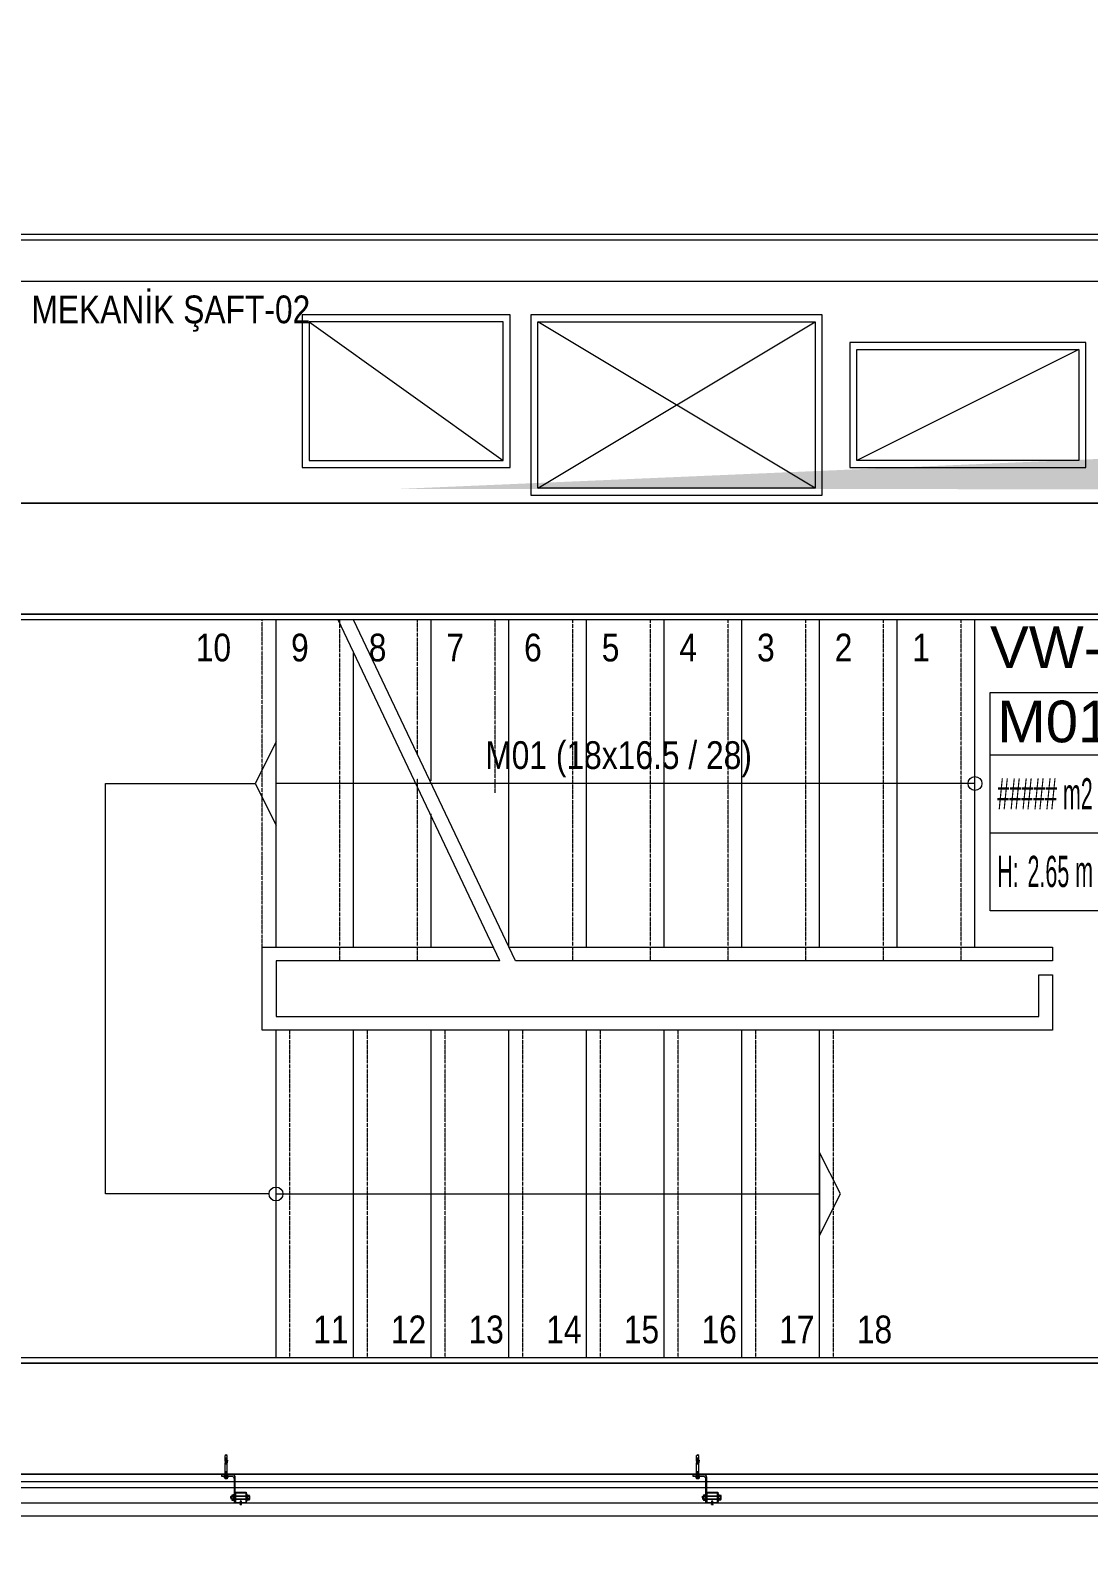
# Model space of a CAD drawing. Extents: x -1417 to 34975, y -245 to 8298.
# Drawn here: x 9877 to 10259, y 289 to 833 of the extents above; entities that cross this region are included whole.
import ezdxf
from ezdxf.enums import TextEntityAlignment as Align

# ---------------------------------------------------------------- set-up
doc = ezdxf.new("R2010")
doc.units = 0
doc.linetypes.add('DOT2', pattern=[0.125, 0, -0.125])
doc.layers.get('0').update_dxf_attribs({"color": 9, "lineweight": 9})
for name, color, linetype, lineweight in [('00', 9, 'Continuous', 9), ('01', 9, 'Continuous', 9), ('06D', 9, 'Continuous', 9), ('09D', 9, 'Continuous', 9), ('10', 9, 'Continuous', 9), ('10A', 9, 'Continuous', 9), ('14', 9, 'Continuous', 9), ('19', 9, 'Continuous', 9), ('19D', 9, 'DOT2', 9), ('21', 9, 'Continuous', 9), ('21_MAHAL', 9, 'Continuous', 9), ('33', 9, 'BATTING', 9)]:
    doc.layers.add(name, color=color, linetype=linetype, lineweight=lineweight)
doc.styles.add('Arial', font='arial.ttf', dxfattribs={"height": 2.5})
doc.styles.add('MuuM_TEXT-STANDART', font='ARIALN.TTF')
doc.linetypes.add('BATTING', pattern='A,0.0001,-0.1,[134,ltypeshp.shx,S=0.1,R=0,X=-0.1,Y=0],-0.2,[134,ltypeshp.shx,S=0.1,R=180,X=0.1,Y=0],-0.1', length=0.4001)

# ---------------------------------------------------------------- blocks, each defined once
blk = doc.blocks.new('0_arrowstairs')
blk.add_lwpolyline([(0, 0), (0, -30), (15, 0), (0, 30)], close=True)
blk = doc.blocks.new('*U544')
blk.add_lwpolyline([(0, 0), (0, 392)])
blk.add_circle((0, 0), 5)
at = {"rotation": 90}
blk.add_blockref('0_arrowstairs', (0, 392), dxfattribs=at)
blk = doc.blocks.new('*U615')
blk.add_lwpolyline([(0, 0), (0, 504)])
blk.add_circle((0, 0), 5)
at = {"rotation": 90}
blk.add_blockref('0_arrowstairs', (0, 504), dxfattribs=at)
blk = doc.blocks.new('merd.1.mekanik')
at = {"layer": '19', "linetype": 'Continuous'}
for points in [[(9243.97, 502.5), (9243.97, 620.5)], [(9324.71, 497.5), (9266.38, 620.5)], [(9330.3, 497.5), (9271.97, 620.5)], [(9299.97, 562.5), (9299.97, 620.5)], [(9327.97, 502.5), (9327.97, 620.5)], [(9355.97, 502.5), (9355.97, 620.5)], [(9383.97, 502.5), (9383.97, 620.5)], [(9411.97, 502.5), (9411.97, 620.5)], [(9439.97, 502.5), (9439.97, 620.5)], [(9467.97, 502.5), (9467.97, 620.5)], [(9495.97, 502.5), (9495.97, 620.5)], [(9271.97, 502.5), (9271.97, 608.52)], [(9299.97, 502.5), (9299.97, 550.52)], [(9324.71, 497.5), (9243.97, 497.5), (9243.97, 477.5), (9243.97, 477.5), (9518.97, 477.5), (9518.97, 492.5), (9523.97, 492.5), (9523.97, 472.5), (9518.97, 472.5), (9238.97, 472.5), (9238.97, 472.5), (9238.97, 502.5), (9322.38, 502.5)], [(9243.97, 354.5), (9243.97, 472.5)], [(9271.97, 354.5), (9271.97, 472.5)], [(9299.97, 354.5), (9299.97, 472.5)], [(9327.97, 354.5), (9327.97, 472.5)], [(9355.97, 354.5), (9355.97, 472.5)], [(9383.97, 354.5), (9383.97, 472.5)], [(9411.97, 354.5), (9411.97, 472.5)], [(9439.97, 354.5), (9439.97, 472.5)]]:
    blk.add_lwpolyline(points, dxfattribs=at)
at = {"layer": '19'}
for points in [[(9330.3, 497.5), (9271.97, 620.5)], [(9241.47, 413.5), (9182.47, 413.5), (9182.47, 561.5), (9236.47, 561.5)], [(9327.97, 502.5), (9523.97, 502.5), (9523.97, 502.5), (9523.97, 497.5), (9523.97, 497.5), (9330.3, 497.5)]]:
    blk.add_lwpolyline(points, dxfattribs=at)
at = {"layer": '19D'}
for points in [[(9238.97, 502.5), (9238.97, 620.5)], [(9266.97, 497.5), (9266.97, 620.5)], [(9294.97, 572), (9294.97, 620.5)], [(9322.97, 558.17), (9322.97, 620.5)], [(9350.97, 497.5), (9350.97, 620.5)], [(9378.97, 497.5), (9378.97, 620.5)], [(9406.97, 497.5), (9406.97, 620.5)], [(9434.97, 497.5), (9434.97, 620.5)], [(9462.97, 497.5), (9462.97, 620.5)], [(9490.97, 497.5), (9490.97, 620.5)], [(9294.97, 558.17), (9294.97, 563.5)], [(9294.97, 497.5), (9294.97, 560.22)], [(9248.97, 354.5), (9248.97, 472.5)], [(9276.97, 354.5), (9276.97, 472.5)], [(9304.97, 354.5), (9304.97, 472.5)], [(9332.97, 354.5), (9332.97, 472.5)], [(9360.97, 354.5), (9360.97, 472.5)], [(9388.97, 354.5), (9388.97, 472.5)], [(9416.97, 354.5), (9416.97, 472.5)], [(9444.97, 354.5), (9444.97, 472.5)]]:
    blk.add_lwpolyline(points, dxfattribs=at)
at = {"layer": '19', "xscale": 0.5, "yscale": 0.5, "zscale": 0.5}
for name, p, rotation in [('*U615', (9495.97, 561.5), 90), ('*U544', (9243.97, 413.5), 270)]:
    blk.add_blockref(name, p, dxfattribs=dict(at, rotation=rotation))
at = {"layer": '21', "style": 'MuuM_TEXT-STANDART'}
for s, p in [('10', (9227.78, 615.5)), ('9', (9255.78, 615.5)), ('8', (9283.78, 615.5)), ('7', (9311.78, 615.5)), ('6', (9339.78, 615.5)), ('5', (9367.78, 615.5)), ('4', (9395.78, 615.5)), ('3', (9423.78, 615.5)), ('2', (9451.78, 615.5)), ('1', (9479.78, 615.5)), ('M01 (18x16.5 / 28)', (9415.56, 576.72)), ('11', (9270.11, 369.67)), ('12', (9298.11, 369.67)), ('13', (9326.11, 369.67)), ('14', (9354.11, 369.67)), ('15', (9382.11, 369.67)), ('16', (9410.11, 369.67)), ('17', (9438.11, 369.67)), ('18', (9466.11, 369.67))]:
    blk.add_text(s, height=10, dxfattribs=at).set_placement(p, align=Align.TOP_RIGHT)
blk = doc.blocks.new('cxvxv')
for p, q in [((-21986.86, 8561.07, 0), (-21988.18, 8561.07, 0)), ((-21988.02, 8561.25, 0), (-21987.03, 8561.3, 0)), ((-21988.02, 8561.25, 0), (-21988, 8561.26, 0)), ((-21988, 8561.23, 0), (-21988.02, 8561.25, 0)), ((-21988.02, 8561.13, 0), (-21987.03, 8561.19, 0)), ((-21988.02, 8561.13, 0), (-21988, 8561.14, 0)), ((-21988, 8561.11, 0), (-21988.02, 8561.13, 0)), ((-21988, 8561.3, 0), (-21987.94, 8561.35, 0)), ((-21988, 8561.26, 0), (-21988, 8561.3, 0)), ((-21988, 8561.14, 0), (-21988, 8561.23, 0)), ((-21988, 8561.07, 0), (-21988, 8561.11, 0)), ((-21987.54, 8561.35, 0), (-21987.94, 8561.35, 0)), ((-21987.7, 8561.05, 0), (-21987.7, 8561.08, 0)), ((-21987.7, 8561.07, 0), (-21987.7, 8561.07, 0)), ((-21987.54, 8561.35, 0), (-21987.1, 8561.35, 0)), ((-21987.03, 8561.3, 0), (-21987.1, 8561.35, 0)), ((-21987.05, 8561.32, 0), (-21987.03, 8561.3, 0)), ((-21987.03, 8561.3, 0), (-21987.05, 8561.28, 0)), ((-21987.03, 8561.3, 0), (-21987.05, 8561.29, 0)), ((-21987.05, 8561.28, 0), (-21987.05, 8561.2, 0)), ((-21987.05, 8561.2, 0), (-21987.03, 8561.19, 0)), ((-21987.03, 8561.19, 0), (-21987.05, 8561.17, 0)), ((-21987.05, 8561.17, 0), (-21987.05, 8561.08, 0)), ((-21987.05, 8561.08, 0), (-21987.03, 8561.07, 0)), ((-21988.4, 8560.98, 0), (-21988.4, 8560.32, 0)), ((-21988.4, 8560.32, 0), (-21986.64, 8560.32, 0)), ((-21988.02, 8560.32, 0), (-21987.02, 8560.32, 0)), ((-21988.02, 8560.28, 0), (-21988.02, 8560.32, 0)), ((-21988.02, 8560.11, 0), (-21988.02, 8555.61, 0)), ((-21987.96, 8560.98, 0), (-21987.96, 8560.32, 0)), ((-21987.08, 8560.64, 0), (-21987.08, 8560.98, 0)), ((-21987.08, 8560.64, 0), (-21987.08, 8560.32, 0)), ((-21987.06, 8560.32, 0), (-21987.06, 8560.28, 0)), ((-21987.06, 8555.61, 0), (-21987.06, 8560.11, 0)), ((-21987.02, 8560.32, 0), (-21987.02, 8560.28, 0)), ((-21987.02, 8555.61, 0), (-21987.02, 8560.11, 0)), ((-21986.64, 8560.32, 0), (-21986.64, 8560.98, 0)), ((-21988.4, 8555.4, 0), (-21986.64, 8555.4, 0)), ((-21988.4, 8554.74, 0), (-21988.4, 8555.4, 0)), ((-21986.86, 8554.65, 0), (-21988.17, 8554.65, 0)), ((-21988.02, 8555.44, 0), (-21988.02, 8555.4, 0)), ((-21988.02, 8555.4, 0), (-21987.02, 8555.4, 0)), ((-21987.96, 8554.74, 0), (-21987.96, 8555.4, 0)), ((-21987.08, 8555.08, 0), (-21987.08, 8555.4, 0)), ((-21987.08, 8555.08, 0), (-21987.08, 8554.74, 0)), ((-21987.06, 8555.4, 0), (-21987.06, 8555.44, 0)), ((-21987.02, 8555.4, 0), (-21987.02, 8555.44, 0)), ((-21986.64, 8555.4, 0), (-21986.64, 8554.74, 0))]:
    blk.add_line(p, q)
at = {"elevation": 0}
for points in [[(-21986.3, 8560.11), (-21988.7, 8560.11), (-21988.7, 8560.28), (-21986.3, 8560.28)], [(-21986.3, 8555.61), (-21988.7, 8555.61), (-21988.7, 8555.44), (-21986.3, 8555.44)]]:
    blk.add_lwpolyline(points, close=True, dxfattribs=at)
for points in [[(-21987.98, 8560.28), (-21987.98, 8560.32)], [(-21987.98, 8560.11), (-21987.98, 8555.61)], [(-21987.98, 8555.44), (-21987.98, 8555.4)]]:
    blk.add_lwpolyline(points, dxfattribs=at)
for centre, radius, start, end in [((-21988.18, 8560.75, 0), 0.315, 45.8497, 134.1503), ((-21987.52, 8559.95, 0), 1.12, 66.8701, 113.1299), ((-21987.52, 8559.95, 0), 1.12, 66.8701, 113.1299), ((-21986.86, 8560.76, 0), 0.313, 45.449, 134.551), ((-21988.18, 8554.97, 0), 0.315, 225.8497, 314.1503), ((-21987.52, 8555.77, 0), 1.12, 246.8701, 293.1299), ((-21987.52, 8555.77, 0), 1.12, 246.8701, 293.1299), ((-21986.86, 8554.96, 0), 0.313, 225.449, 314.551)]:
    blk.add_arc(centre, radius, start, end)
blk = doc.blocks.new('VIDA')
for p, q in [((-18072, 6523.9), (-18071.9, 6524)), ((-18071.9, 6523.8), (-18072, 6523.9)), ((-18071.9, 6524), (-18070.1, 6524.7)), ((-18069.6, 6522.9), (-18071.9, 6523.8)), ((-18069.7, 6524.9), (-18070.6, 6523.2)), ((-18070.6, 6523.2), (-18070.1, 6524.7)), ((-18070.1, 6524.7), (-18069.9, 6525.1)), ((-18069.9, 6525.1), (-18070.1, 6524.1)), ((-18070.1, 6524.1), (-18070, 6524.3)), ((-18070, 6524.3), (-18069.8, 6525.1)), ((-18069.9, 6525.1), (-18069.8, 6525.1)), ((-18069.8, 6525.1), (-18069.7, 6524.9)), ((-18069.7, 6524.9), (-18069.3, 6525)), ((-18069.6, 6522.8), (-18069.1, 6525)), ((-18069.6, 6522.8), (-18069.6, 6522.9)), ((-18069.4, 6522.4), (-18069.6, 6522.8)), ((-18068.9, 6525.3), (-18069.4, 6522.4)), ((-18069.3, 6522.4), (-18069.4, 6522.4)), ((-18069.3, 6522.4), (-18068.9, 6525.3)), ((-18069.3, 6525), (-18069.1, 6525)), ((-18069.1, 6522.8), (-18069.3, 6522.4)), ((-18069.1, 6525), (-18068.9, 6525.3)), ((-18068.7, 6522.8), (-18069.1, 6522.8)), ((-18068.9, 6525.3), (-18068.9, 6525.3)), ((-18068.9, 6525.3), (-18068.7, 6525)), ((-18068.7, 6522.8), (-18068.2, 6525)), ((-18068.7, 6525), (-18068.2, 6525)), ((-18068.5, 6522.4), (-18068.7, 6522.8)), ((-18068, 6525.3), (-18068.5, 6522.4)), ((-18068.4, 6522.4), (-18068.5, 6522.4)), ((-18068.4, 6522.4), (-18067.9, 6525.3)), ((-18068.2, 6522.8), (-18068.4, 6522.4)), ((-18068.2, 6522.8), (-18068.4, 6522.4)), ((-18068.2, 6525), (-18068, 6525.3)), ((-18067.7, 6525), (-18068.2, 6522.8)), ((-18067.7, 6522.8), (-18068.2, 6522.8)), ((-18067.9, 6525.3), (-18068, 6525.3)), ((-18067.9, 6525.3), (-18067.7, 6525)), ((-18067.7, 6522.8), (-18067.2, 6525)), ((-18067.7, 6525), (-18067.2, 6525)), ((-18067.5, 6522.4), (-18067.7, 6522.8)), ((-18067, 6525.3), (-18067.5, 6522.4)), ((-18067.4, 6522.4), (-18067.5, 6522.4)), ((-18067.4, 6522.4), (-18066.9, 6525.3)), ((-18067.2, 6522.8), (-18067.4, 6522.4)), ((-18067.2, 6522.8), (-18067.4, 6522.4)), ((-18067.2, 6525), (-18067, 6525.3)), ((-18066.7, 6525), (-18067.2, 6522.8)), ((-18066.7, 6522.8), (-18067.2, 6522.8)), ((-18066.9, 6525.3), (-18067, 6525.3)), ((-18066.9, 6525.3), (-18066.7, 6525)), ((-18066.3, 6525), (-18066.7, 6525)), ((-18066.7, 6522.8), (-18066.3, 6525)), ((-18066.5, 6522.4), (-18066.7, 6522.8)), ((-18066.1, 6525.3), (-18066.5, 6522.4)), ((-18066.5, 6522.4), (-18066, 6525.3)), ((-18066.3, 6522.8), (-18066.5, 6522.4)), ((-18066.3, 6522.8), (-18066.5, 6522.4)), ((-18066.5, 6522.4), (-18066.5, 6522.4)), ((-18066.3, 6525), (-18066.1, 6525.3)), ((-18065.8, 6525), (-18066.3, 6522.8)), ((-18066.3, 6522.8), (-18065.8, 6522.8)), ((-18066, 6525.3), (-18066.1, 6525.3)), ((-18066, 6525.3), (-18065.8, 6525)), ((-18065.8, 6522.8), (-18065.3, 6525)), ((-18065.8, 6525), (-18065.3, 6525)), ((-18065.6, 6522.4), (-18065.8, 6522.8)), ((-18065.1, 6525.3), (-18065.6, 6522.4)), ((-18065.5, 6522.4), (-18065.6, 6522.4)), ((-18065.5, 6522.4), (-18065, 6525.3)), ((-18065.3, 6522.8), (-18065.5, 6522.4)), ((-18065.3, 6522.8), (-18065.5, 6522.4)), ((-18065.3, 6525), (-18065.1, 6525.3)), ((-18064.8, 6525), (-18065.3, 6522.8)), ((-18064.8, 6522.8), (-18065.3, 6522.8)), ((-18065.1, 6525.3), (-18065, 6525.3)), ((-18065, 6525.3), (-18064.8, 6525)), ((-18064.8, 6525), (-18064.3, 6525)), ((-18064.8, 6522.8), (-18064.3, 6525)), ((-18064.6, 6522.4), (-18064.8, 6522.8)), ((-18064.1, 6525.3), (-18064.6, 6522.4)), ((-18064.5, 6522.4), (-18064.6, 6522.4)), ((-18064.5, 6522.4), (-18064, 6525.3)), ((-18064.3, 6522.8), (-18064.5, 6522.4)), ((-18064.3, 6522.8), (-18064.5, 6522.4)), ((-18064.3, 6525), (-18064.1, 6525.3)), ((-18063.8, 6525), (-18064.3, 6522.8)), ((-18063.8, 6522.8), (-18064.3, 6522.8)), ((-18064, 6525.3), (-18064.1, 6525.3)), ((-18064, 6525.3), (-18063.8, 6525)), ((-18063.8, 6522.8), (-18062, 6525)), ((-18062, 6525), (-18063.8, 6525)), ((-18063.6, 6522.4), (-18063.8, 6522.8)), ((-18063.6, 6522.4), (-18061.7, 6525.3)), ((-18061.8, 6525.3), (-18063.6, 6522.4)), ((-18062, 6522.8), (-18063.6, 6522.4)), ((-18062, 6522.8), (-18063.6, 6522.4)), ((-18063.6, 6522.4), (-18063.6, 6522.4)), ((-18061.5, 6525), (-18063.4, 6522.8)), ((-18063.4, 6522.8), (-18061.5, 6522.8)), ((-18061.7, 6525.3), (-18063.2, 6525.3)), ((-18062.7, 6522.4), (-18061.5, 6522.8)), ((-18062.6, 6522.4), (-18062.1, 6525.3)), ((-18062.4, 6522.8), (-18062.6, 6522.4)), ((-18062.4, 6522.8), (-18062.6, 6522.4)), ((-18062.6, 6522.4), (-18061.3, 6522.4)), ((-18062.4, 6525), (-18062.2, 6525.3)), ((-18061.5, 6525), (-18062.4, 6525)), ((-18061.5, 6522.8), (-18062.4, 6525)), ((-18061.9, 6525), (-18062.4, 6522.8)), ((-18061.9, 6522.8), (-18062.4, 6522.8)), ((-18062.2, 6525.3), (-18062.1, 6525.3)), ((-18062.2, 6525.3), (-18061.3, 6522.4)), ((-18062.1, 6525.3), (-18061.9, 6525)), ((-18062, 6525), (-18061.8, 6525.3)), ((-18061.9, 6525), (-18061.4, 6525)), ((-18061.9, 6522.8), (-18061.4, 6525)), ((-18061.7, 6522.4), (-18061.9, 6522.8)), ((-18061.2, 6525.3), (-18061.7, 6522.4)), ((-18061.7, 6525.3), (-18061.5, 6525)), ((-18061.6, 6522.4), (-18061.7, 6522.4)), ((-18061.6, 6522.4), (-18061.2, 6525.3)), ((-18061.4, 6522.8), (-18061.6, 6522.4)), ((-18061.4, 6522.8), (-18061.6, 6522.4)), ((-18061.4, 6525), (-18061.2, 6525.3)), ((-18061, 6525), (-18061.4, 6522.8)), ((-18060.9, 6522.8), (-18061.4, 6522.8)), ((-18061.2, 6525.3), (-18061, 6525)), ((-18061.2, 6525.3), (-18061.2, 6525.3)), ((-18061, 6525), (-18060.5, 6525)), ((-18060.9, 6522.8), (-18060.5, 6525)), ((-18060.7, 6522.4), (-18060.9, 6522.8)), ((-18060.7, 6522.4), (-18060.2, 6525.3)), ((-18060.3, 6525.3), (-18060.7, 6522.4)), ((-18060.5, 6522.8), (-18060.7, 6522.4)), ((-18060.5, 6522.8), (-18060.7, 6522.4)), ((-18060.7, 6522.4), (-18060.7, 6522.4)), ((-18060.5, 6525), (-18060.3, 6525.3)), ((-18060, 6525), (-18060.5, 6522.8)), ((-18060.5, 6522.8), (-18060, 6522.8)), ((-18060.3, 6525.3), (-18060.2, 6525.3)), ((-18060.2, 6525.3), (-18060, 6525)), ((-18060, 6525), (-18059.5, 6525)), ((-18060, 6522.8), (-18059.5, 6525)), ((-18059.8, 6522.4), (-18060, 6522.8)), ((-18059.3, 6525.3), (-18059.8, 6522.4)), ((-18059.7, 6522.4), (-18059.8, 6522.4)), ((-18059.7, 6522.4), (-18059.2, 6525.3)), ((-18059.5, 6522.8), (-18059.7, 6522.4)), ((-18059.5, 6522.8), (-18059.7, 6522.4)), ((-18059.5, 6525), (-18059.3, 6525.3)), ((-18059.2, 6524), (-18059.5, 6522.8)), ((-18059.5, 6522.8), (-18059.2, 6522.8)), ((-18059.3, 6525.3), (-18059.2, 6525.3)), ((-18058.1, 6526.6), (-18059.2, 6526.6)), ((-18059.2, 6521.2), (-18059.2, 6526.6)), ((-18058.1, 6521.2), (-18059.2, 6521.2))]:
    blk.add_line(p, q)
for points in [[(-18068.7, 6525), (-18069.1, 6522.8)], [(-18057.2, 6524.3), (-18057.5, 6524), (-18057.5, 6523.8), (-18057.2, 6523.5)]]:
    blk.add_lwpolyline(points)
for centre, start, end in [((-18062.4, 6523.6), 7.5095, 35.2427), ((-18062.4, 6524.2), 324.7573, 352.4905)]:
    blk.add_arc(centre, 5.21, start, end)
blk = doc.blocks.new('çelik dübel')
at = {"ltscale": 7}
for p, q in [((-87.2, -2), (-85, 2)), ((-85, -6), (-85, 2)), ((-68, 2), (-85, 2)), ((-75, -6), (-75, 2)), ((-70, -6), (-70, 2)), ((-68, 3), (-58, 2)), ((-68, -7), (-68, 3)), ((-58, -6), (-58, 2)), ((-8.5, 2), (-58, 2)), ((-53, 1.5), (-58, 1.5)), ((-53, -6), (-53, 2)), ((-25, -6), (-25, 2)), ((-25, -6), (-23.9, 2)), ((-23, -6), (-21.9, 2)), ((-21, -6), (-19.9, 2)), ((-19, -6), (-17.9, 2)), ((-17, -6), (-15.9, 2)), ((-85, -6), (-87.2, -2)), ((-68, -6), (-85, -6)), ((-68, -7), (-58, -6)), ((-53, -5.5), (-58, -5.5)), ((-8.5, -6), (-58, -6))]:
    blk.add_line(p, q, dxfattribs=at)
for p, q in [((-15, -6), (-13.9, 2)), ((-13, -6), (-11.9, 2)), ((-11, -6), (-10, 1.1)), ((-10, -9), (-10, 5)), ((-9, 5), (-10, 5)), ((-10, 3), (-10, 5)), ((-9, -9), (-9, 5)), ((-8.5, 2), (-8.5, 3)), ((-8.5, -4), (-8.5, 0)), ((-5, 4), (-7.5, 4)), ((-5, 1), (-7.5, 1)), ((-4, 2), (-4, 3)), ((-1, 2), (-4, 2)), ((-4, -4), (-4, 0)), ((-3, -6), (-1.9, 2)), ((-1, -6), (0, 1.1)), ((0, -5), (0, 1)), ((-10, -7), (-10, -9.1)), ((-9, -9), (-10, -9)), ((-8.5, -6), (-8.5, -7)), ((-5, -5), (-7.5, -5)), ((-5, -8), (-7.5, -8)), ((-4, -6), (-4, -7)), ((-1, -6), (-4, -6))]:
    blk.add_line(p, q)
for points in [[(-68, 0.6), (-67.4, 0.4), (-67, 0.1), (-66.6, -0.3), (-66.2, -0.8), (-65.9, -1.3), (-65.7, -1.9), (-65.4, -2.3), (-65.2, -2.8), (-65, -3.1), (-64.8, -3.3), (-64.6, -3.5), (-64.4, -3.6), (-64.2, -3.5), (-63.9, -3.5), (-63.7, -3.3), (-63.5, -3.1), (-63.2, -2.9), (-62.9, -2.6), (-62.7, -2.3), (-62.4, -2), (-62.1, -1.7), (-61.9, -1.4), (-61.6, -1.1), (-61.4, -0.9), (-61.2, -0.7), (-61, -0.6), (-60.8, -0.5), (-60.6, -0.5), (-60.4, -0.5), (-60.3, -0.7), (-60.1, -0.9), (-59.9, -1.1), (-59.8, -1.5), (-59.6, -1.9), (-59.4, -2.3), (-59.2, -2.7), (-58.9, -3), (-58.7, -3.3), (-58.4, -3.5), (-58, -3.5)], [(-68, -0.5), (-68, -0.5), (-67.9, -0.5), (-67.9, -0.5), (-67.8, -0.5), (-67.8, -0.6), (-67.7, -0.6), (-67.7, -0.6), (-67.6, -0.7), (-67.6, -0.7), (-67.6, -0.8), (-67.5, -0.8), (-67.5, -0.8), (-67.5, -0.9), (-67.4, -0.9), (-67.4, -0.9), (-67.3, -1), (-67.3, -1), (-67.3, -1.1), (-67.2, -1.1), (-67.2, -1.2), (-67.2, -1.2), (-67.1, -1.3), (-67.1, -1.3), (-67.1, -1.4), (-67, -1.4), (-67, -1.5), (-67, -1.5), (-66.9, -1.6), (-66.9, -1.6), (-66.9, -1.7), (-66.9, -1.7), (-66.8, -1.8), (-66.8, -1.9), (-66.8, -1.9), (-66.7, -2), (-66.7, -2), (-66.7, -2.1), (-66.6, -2.2), (-66.6, -2.2), (-66.6, -2.3), (-66.6, -2.3), (-66.5, -2.4), (-66.5, -2.5), (-66.5, -2.5), (-66.4, -2.6), (-66.4, -2.7), (-66.4, -2.7), (-66.3, -2.8), (-66.3, -2.8), (-66.3, -2.9), (-66.3, -3), (-66.2, -3), (-66.2, -3.1), (-66.2, -3.1), (-66.1, -3.2), (-66.1, -3.2), (-66.1, -3.3), (-66, -3.4), (-66, -3.4), (-66, -3.5), (-65.9, -3.5), (-65.9, -3.6), (-65.9, -3.6), (-65.8, -3.7), (-65.8, -3.7), (-65.7, -3.8), (-65.7, -3.8), (-65.7, -3.9), (-65.6, -3.9), (-65.6, -4), (-65.5, -4), (-65.5, -4.1), (-65.4, -4.1), (-65.4, -4.1), (-65.3, -4.2), (-65.3, -4.2), (-65.2, -4.3), (-65.2, -4.3), (-65.1, -4.3), (-65, -4.4), (-65, -4.4), (-64.9, -4.4), (-64.9, -4.4), (-64.8, -4.5), (-64.7, -4.5), (-64.7, -4.5), (-64.6, -4.5), (-64.5, -4.5), (-64.5, -4.5), (-64.4, -4.5), (-64.3, -4.5), (-64.3, -4.5), (-64.2, -4.5), (-64.1, -4.5), (-64.1, -4.5), (-64, -4.5), (-64, -4.5), (-63.9, -4.5), (-63.8, -4.5), (-63.8, -4.5), (-63.7, -4.4), (-63.7, -4.4), (-63.6, -4.4), (-63.6, -4.4), (-63.5, -4.4), (-63.4, -4.3), (-63.4, -4.3), (-63.3, -4.3), (-63.3, -4.3), (-63.3, -4.2), (-63.2, -4.2), (-63.2, -4.2), (-63.1, -4.1), (-63.1, -4.1), (-63, -4.1), (-63, -4), (-62.9, -4), (-62.9, -4), (-62.9, -3.9), (-62.8, -3.9), (-62.8, -3.9), (-62.7, -3.8), (-62.7, -3.8), (-62.7, -3.8), (-62.6, -3.7), (-62.6, -3.7), (-62.5, -3.6), (-62.5, -3.6), (-62.5, -3.6), (-62.4, -3.5), (-62.4, -3.5), (-62.4, -3.5), (-62.3, -3.4), (-62.3, -3.4), (-62.2, -3.3), (-62.2, -3.3), (-62.2, -3.3), (-62.1, -3.2), (-62.1, -3.2), (-62.1, -3.1), (-62, -3.1), (-62, -3.1), (-62, -3), (-61.9, -3), (-61.9, -2.9), (-61.9, -2.9), (-61.8, -2.9), (-61.8, -2.8), (-61.7, -2.8), (-61.7, -2.7), (-61.7, -2.7), (-61.6, -2.6), (-61.6, -2.6), (-61.6, -2.6), (-61.5, -2.5), (-61.5, -2.5), (-61.5, -2.5), (-61.4, -2.4), (-61.4, -2.4), (-61.4, -2.3), (-61.3, -2.3), (-61.3, -2.3), (-61.3, -2.2), (-61.3, -2.2), (-61.2, -2.2), (-61.2, -2.1), (-61.2, -2.1), (-61.1, -2), (-61.1, -2), (-61.1, -2), (-61, -1.9), (-61, -1.9), (-61, -1.9), (-61, -1.9), (-60.9, -1.8), (-60.9, -1.8), (-60.9, -1.8), (-60.9, -1.8), (-60.9, -1.8), (-60.9, -1.7), (-60.8, -1.7), (-60.8, -1.7), (-60.8, -1.7), (-60.8, -1.7), (-60.8, -1.7), (-60.8, -1.8), (-60.7, -1.8), (-60.7, -1.8), (-60.7, -1.8), (-60.7, -1.9), (-60.7, -1.9), (-60.7, -1.9), (-60.6, -2), (-60.6, -2), (-60.6, -2.1), (-60.6, -2.1), (-60.6, -2.1), (-60.5, -2.2), (-60.5, -2.2), (-60.5, -2.3), (-60.5, -2.3), (-60.4, -2.4), (-60.4, -2.5), (-60.4, -2.5), (-60.4, -2.6), (-60.3, -2.6), (-60.3, -2.7), (-60.3, -2.7), (-60.3, -2.8), (-60.2, -2.8), (-60.2, -2.9), (-60.2, -3), (-60.1, -3), (-60.1, -3.1), (-60.1, -3.1), (-60, -3.2), (-60, -3.2), (-59.9, -3.3), (-59.9, -3.4), (-59.9, -3.4), (-59.8, -3.5), (-59.8, -3.5), (-59.7, -3.6), (-59.7, -3.6), (-59.6, -3.7), (-59.6, -3.8), (-59.5, -3.8), (-59.5, -3.9), (-59.4, -3.9), (-59.3, -4), (-59.3, -4), (-59.2, -4.1), (-59.1, -4.2), (-59, -4.2), (-58.9, -4.3), (-58.8, -4.3), (-58.6, -4.4), (-58.4, -4.4), (-58.2, -4.5), (-58, -4.5)]]:
    blk.add_lwpolyline(points)
for centre, start, end in [((-7.5, 3), 90, 180), ((-7.5, 2), 180, 270), ((-7.5, 0), 90, 180), ((-5, 3), 0, 90), ((-5, 2), 270, 0), ((-5, 0), 0, 90), ((-1, 1), 0, 90), ((-7.5, -4), 180, 270), ((-7.5, -6), 90, 180), ((-7.5, -7), 180, 270), ((-5, -4), 270, 0), ((-5, -6), 0, 90), ((-5, -7), 270, 0), ((-1, -5), 270, 0)]:
    blk.add_arc(centre, 1, start, end)
blk = doc.blocks.new('kjdol')
at = {"ltscale": 10, "elevation": -278.89}
blk.add_lwpolyline([(77394.12, 60089.89), (77403.28, 60089.89, 0.460237), (77404.18, 60090.79), (77404.18, 60094.89), (77403.78, 60094.89), (77403.78, 60091.29, -0.414214), (77402.78, 60090.29), (77394.12, 60090.29)], format="xyb", close=True, dxfattribs=at)
at = {"elevation": -249.79}
for points in [[(77397.97, 60089.9), (77397.97, 60085.9), (77393.97, 60085.9), (77393.97, 60089.9)], [(77397.77, 60089.7), (77397.77, 60086.1), (77394.17, 60086.1), (77394.17, 60089.7)]]:
    blk.add_lwpolyline(points, close=True, dxfattribs=at)
blk.add_blockref('cxvxv', (99383.5, 51530.11, -249.79))
at = {"extrusion": (0, 0, -1), "xscale": 0.1000000000058208, "yscale": 0.1000000000058208, "zscale": -0.0999999999999091}
blk.add_blockref('çelik dübel', (-77402.74, 60093.36, 459.25), dxfattribs=at)
at = {"xscale": 0.1000000000058208, "yscale": 0.1000000000058208, "zscale": 0.1000000000058208, "rotation": 180}
blk.add_blockref('VIDA', (75587.75, 60740.29, -249.79), dxfattribs=at)
blk = doc.blocks.new('0_roomno2')
blk.add_lwpolyline([(19.375, -10.5), (0, -10.5), (0, 0), (19.375, 0)], close=True)
for points in [[(0, -3), (19.375, -3)], [(8.125, -3), (8.125, -10.5)], [(11.875, -3), (11.875, -10.5)], [(15.625, -3), (15.625, -10.5)], [(0, -6.75), (8.125, -6.75)]]:
    blk.add_lwpolyline(points)
at = {"style": 'MuuM_TEXT-STANDART', "width": 0.6}
blk.add_text('H:', height=1.5, dxfattribs=at).set_placement((0.35, -8.608), align=Align.MIDDLE_LEFT)
at = {"style": 'Arial'}
blk.add_attdef('ODANO', (0, 1.17), '', height=2, dxfattribs=at)
blk.add_attdef('MEKANADI', text='', height=2, dxfattribs=at).set_placement((0.35, -3), align=Align.BOTTOM_LEFT)
at = {"style": 'MuuM_TEXT-STANDART', "width": 0.6}
for tag, p in [('M2', (0.35, -4.875)), ('TEMIZTAVANYUKSEKLIGI', (1.8, -8.608))]:
    blk.add_attdef(tag, text='', height=1.5, dxfattribs=at).set_placement(p, align=Align.MIDDLE_LEFT)
for tag, p in [('YER01', (10, -4.5)), ('TAVAN01', (13.75, -4.5)), ('DUVAR01', (17.5, -4.5)), ('YER02', (10, -6.75)), ('TAVAN02', (13.75, -6.75)), ('DUVAR02', (17.5, -6.75)), ('YER03', (10, -9)), ('TAVAN03', (13.75, -9)), ('DUVAR03', (17.5, -9))]:
    blk.add_attdef(tag, text='', height=1.5, dxfattribs=at).set_placement(p, align=Align.MIDDLE_CENTER)

msp = doc.modelspace()

# ---------------------------------------------------------------- linework, layer by layer
at = {"layer": '00'}
msp.add_lwpolyline([(9795.84, 662.5), (9795.84, 662.5), (9795.84, 1012.5), (9810.84, 1012.5), (9810.84, 757.5), (10535.84, 757.5), (10535.84, 742.5), (10395.84, 742.5), (10395.84, 662.5), (10380.84, 662.5), (10380.84, 742.5), (9810.84, 742.5), (9810.84, 662.5), (9810.84, 662.5)], dxfattribs=at)
at = {"layer": '01'}
for points in [[(10395.84, 352.5), (10395.84, 312.5), (9795.84, 312.5), (9795.84, 662.5), (10395.84, 662.5), (10395.84, 622.5), (9845.84, 622.5), (9845.84, 352.5)], [(10395.84, 662.5), (9795.84, 662.5), (9795.84, 312.5), (10395.84, 312.5), (10395.84, 352.5), (9845.84, 352.5), (9845.84, 622.5), (10395.84, 622.5)]]:
    msp.add_lwpolyline(points, close=True, dxfattribs=at)
at = {"layer": '06D'}
for points in [[(12297.51, 207.5), (11450.84, 207.5), (11450.84, 307.5), (7390.84, 307.5), (7390.84, 1357.5), (9790.84, 1357.5), (9790.84, 3897.5), (11450.84, 3897.5), (11450.84, 3997.5), (12297.51, 3997.5)], [(9977.76, 727.96), (10047.76, 677.96)], [(10060.26, 667.96), (10160.26, 727.96)], [(10160.26, 667.96), (10060.26, 727.96)], [(10255.26, 717.96), (10175.26, 677.96)]]:
    msp.add_lwpolyline(points, dxfattribs=at)
for points in [[(9975.26, 675.46), (10050.26, 675.46), (10050.26, 730.46), (9975.26, 730.46)], [(10162.76, 730.46), (10057.76, 730.46), (10057.76, 665.46), (10162.76, 665.46)], [(10047.76, 727.96), (9977.76, 727.96), (9977.76, 677.96), (10047.76, 677.96)], [(10060.26, 727.96), (10160.26, 727.96), (10160.26, 667.96), (10060.26, 667.96)], [(10257.76, 720.46), (10172.76, 720.46), (10172.76, 675.46), (10257.76, 675.46)], [(10175.26, 717.96), (10255.26, 717.96), (10255.26, 677.96), (10175.26, 677.96)]]:
    msp.add_lwpolyline(points, close=True, dxfattribs=at)
at = {"layer": '09D'}
msp.add_solid([(10375.84, 725.95), (10375.84, 667.5), (10355.84, 682.5), (10010.84, 667.71)], dxfattribs=at)
at = {"layer": '10A'}
msp.add_lwpolyline([(7388.84, 297.5), (10736.47, 297.5), (10736.47, 302), (7388.84, 302), (7388.84, 297.5)], dxfattribs=at)
at = {"layer": '14'}
for points in [[(9847.84, 354.5), (10378.84, 354.5), (10378.84, 354.5), (10378.84, 354.5), (10378.84, 384.5), (10397.84, 384.5), (10397.84, 334.5), (10593.84, 334.5), (10593.84, 394.5), (10658.84, 394.5), (10658.84, 740.5), (10643.84, 740.5), (10643.84, 759.5), (10658.84, 759.5), (10658.84, 1010.5), (10593.84, 1010.5), (10593.84, 1354.5), (11458.84, 1354.5)], [(9812.84, 759.5), (10537.84, 759.5), (10537.84, 740.5), (10397.84, 740.5), (10397.84, 490.5), (10378.84, 490.5), (10378.84, 620.5), (10378.84, 620.5), (10378.84, 620.5), (9847.84, 620.5)]]:
    msp.add_lwpolyline(points, dxfattribs=at)
at = {"layer": '33', "ltscale": 0.2}
msp.add_lwpolyline([(7426.54, 1355), (7393.34, 1355), (7393.34, 309.78), (10594.54, 309.78)], dxfattribs=at)

# ---------------------------------------------------------------- block references
msp.add_blockref('merd.1.mekanik', (721.87, 0))
at = {"layer": '10', "rotation": 90}
for p in [(70041.04, -77091.97, 249.79), (70211.04, -77091.97, 249.79)]:
    msp.add_blockref('kjdol', p, dxfattribs=at)
at = {"layer": '21_MAHAL'}
ref = msp.add_blockref('0_roomno2', (10223.29, 594.34), dxfattribs=dict(at, xscale=7.5, yscale=7.5, zscale=7.5))
ref.add_attrib('ODANO', 'VW-M1-05', (10223.29, 603.11), dxfattribs={"layer": '0', "height": 15, "style": 'Arial'})
ref.add_attrib('MEKANADI', 'M01 Y. MERD.', dxfattribs={"layer": '0', "height": 15, "style": 'Arial'}).set_placement((10225.91, 571.84), align=Align.BOTTOM_LEFT)
ref.add_attrib('M2', '##### m2', dxfattribs={"layer": '0', "height": 11.25, "style": 'MuuM_TEXT-STANDART', "width": 0.6}).set_placement((10225.91, 557.77), align=Align.MIDDLE_LEFT)
ref.add_attrib('TEMIZTAVANYUKSEKLIGI', '2.65 m', dxfattribs={"layer": '0', "height": 11.25, "style": 'MuuM_TEXT-STANDART', "width": 0.6}).set_placement((10236.79, 529.78), align=Align.MIDDLE_LEFT)
ref.add_attrib('YER01', 'Y03', dxfattribs={"layer": '0', "height": 11.25, "style": 'MuuM_TEXT-STANDART', "width": 0.6}).set_placement((10298.29, 560.59), align=Align.MIDDLE_CENTER)
ref.add_attrib('TAVAN01', 'T09', dxfattribs={"layer": '0', "height": 11.25, "style": 'MuuM_TEXT-STANDART', "width": 0.6}).set_placement((10326.41, 560.59), align=Align.MIDDLE_CENTER)
ref.add_attrib('DUVAR01', 'D07A', dxfattribs={"layer": '0', "height": 11.25, "style": 'MuuM_TEXT-STANDART', "width": 0.6}).set_placement((10354.54, 560.59), align=Align.MIDDLE_CENTER)
ref.add_attrib('YER02', 'Y04', dxfattribs={"layer": '0', "height": 11.25, "style": 'MuuM_TEXT-STANDART', "width": 0.6}).set_placement((10298.29, 543.71), align=Align.MIDDLE_CENTER)

# ---------------------------------------------------------------- texts
at = {"layer": '21', "style": 'MuuM_TEXT-STANDART'}
msp.add_text('MEKANİK ŞAFT-02', height=10, dxfattribs=at).set_placement((9877.64, 727.41))

doc.saveas('drawing.dxf')
